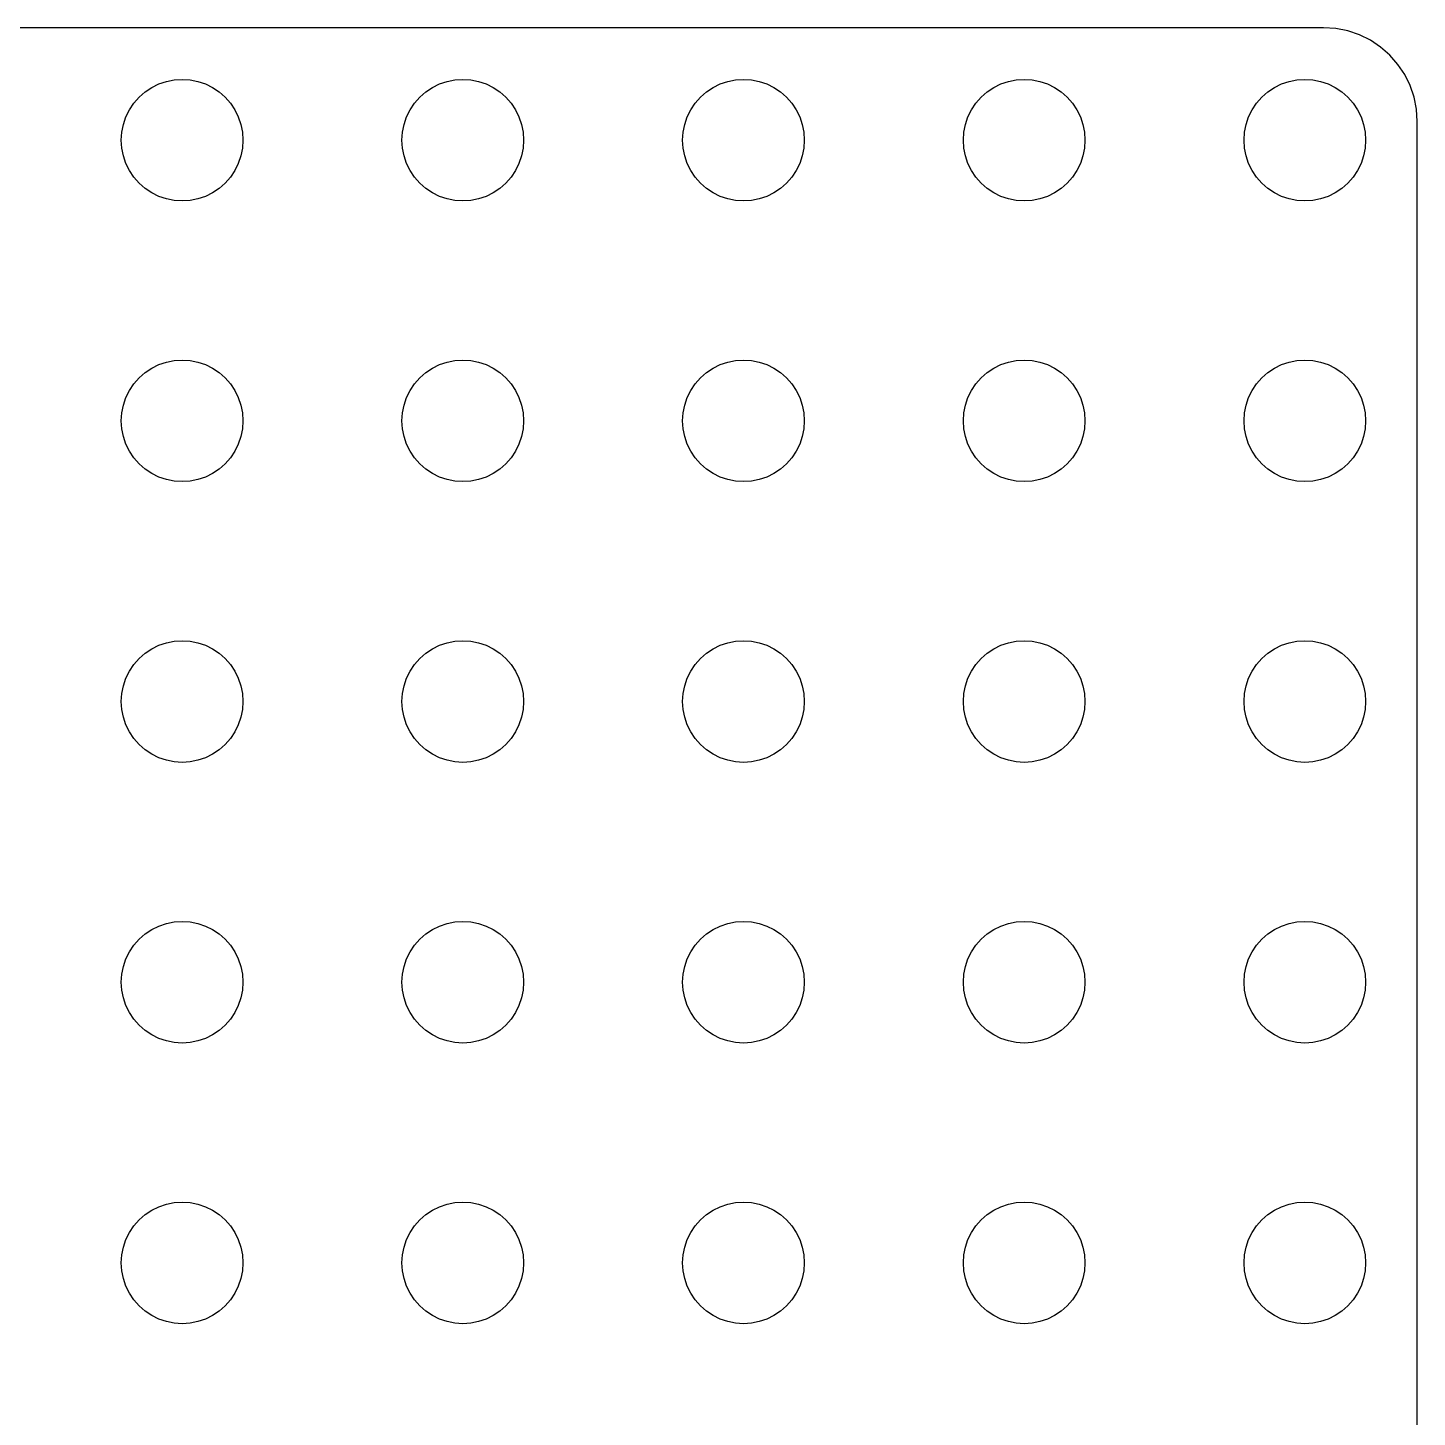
# Model space of a CAD drawing. Header units: metres. Extents: x -149 to 149, y -149 to 149.
# Drawn here: x 74.3 to 148.5, y 74.3 to 148.5 of the extents above; entities that cross this region are included whole.
import ezdxf

# ---------------------------------------------------------------- set-up
doc = ezdxf.new("R2010")
doc.units = ezdxf.units.M

msp = doc.modelspace()

# ---------------------------------------------------------------- linework, layer by layer
for p, q in [((143.505, 148.505), (-143.505, 148.505)), ((144.158, 148.462), (143.505, 148.505)), ((144.799, 148.335), (144.158, 148.462)), ((145.418, 148.124), (144.799, 148.335)), ((146.005, 147.835), (145.418, 148.124)), ((146.549, 147.472), (146.005, 147.835)), ((147.041, 147.041), (146.549, 147.472)), ((147.472, 146.549), (147.041, 147.041)), ((147.835, 146.005), (147.472, 146.549)), ((81.2563, 145.503), (81.6588, 145.639)), ((81.6588, 145.639), (82.0758, 145.722)), ((82.0758, 145.722), (82.5, 145.75)), ((82.5, 145.75), (82.9242, 145.722)), ((82.9242, 145.722), (83.3412, 145.639)), ((83.3412, 145.639), (83.7437, 145.503)), ((96.2563, 145.503), (96.6588, 145.639)), ((96.6588, 145.639), (97.0758, 145.722)), ((97.0758, 145.722), (97.5, 145.75)), ((97.5, 145.75), (97.9242, 145.722)), ((97.9242, 145.722), (98.3412, 145.639)), ((98.3412, 145.639), (98.7437, 145.503)), ((111.256, 145.503), (111.659, 145.639)), ((111.659, 145.639), (112.076, 145.722)), ((112.076, 145.722), (112.5, 145.75)), ((112.5, 145.75), (112.924, 145.722)), ((112.924, 145.722), (113.341, 145.639)), ((113.341, 145.639), (113.744, 145.503)), ((126.256, 145.503), (126.659, 145.639)), ((126.659, 145.639), (127.076, 145.722)), ((127.076, 145.722), (127.5, 145.75)), ((127.5, 145.75), (127.924, 145.722)), ((127.924, 145.722), (128.341, 145.639)), ((128.341, 145.639), (128.744, 145.503)), ((141.256, 145.503), (141.659, 145.639)), ((141.659, 145.639), (142.076, 145.722)), ((142.076, 145.722), (142.5, 145.75)), ((142.5, 145.75), (142.924, 145.722)), ((142.924, 145.722), (143.341, 145.639)), ((143.341, 145.639), (143.744, 145.503)), ((148.124, 145.418), (147.835, 146.005)), ((79.9216, 144.478), (80.2019, 144.798)), ((80.2019, 144.798), (80.5215, 145.078)), ((80.5215, 145.078), (80.875, 145.315)), ((80.875, 145.315), (81.2563, 145.503)), ((83.7437, 145.503), (84.125, 145.315)), ((84.125, 145.315), (84.4785, 145.078)), ((84.4785, 145.078), (84.7981, 144.798)), ((84.7981, 144.798), (85.0784, 144.478)), ((94.9216, 144.478), (95.2019, 144.798)), ((95.2019, 144.798), (95.5215, 145.078)), ((95.5215, 145.078), (95.875, 145.315)), ((95.875, 145.315), (96.2563, 145.503)), ((98.7437, 145.503), (99.125, 145.315)), ((99.125, 145.315), (99.4785, 145.078)), ((99.4785, 145.078), (99.7981, 144.798)), ((99.7981, 144.798), (100.078, 144.478)), ((109.922, 144.478), (110.202, 144.798)), ((110.202, 144.798), (110.522, 145.078)), ((110.522, 145.078), (110.875, 145.315)), ((110.875, 145.315), (111.256, 145.503)), ((113.744, 145.503), (114.125, 145.315)), ((114.125, 145.315), (114.478, 145.078)), ((114.478, 145.078), (114.798, 144.798)), ((114.798, 144.798), (115.078, 144.478)), ((124.922, 144.478), (125.202, 144.798)), ((125.202, 144.798), (125.522, 145.078)), ((125.522, 145.078), (125.875, 145.315)), ((125.875, 145.315), (126.256, 145.503)), ((128.744, 145.503), (129.125, 145.315)), ((129.125, 145.315), (129.478, 145.078)), ((129.478, 145.078), (129.798, 144.798)), ((129.798, 144.798), (130.078, 144.478)), ((139.922, 144.478), (140.202, 144.798)), ((140.202, 144.798), (140.522, 145.078)), ((140.522, 145.078), (140.875, 145.315)), ((140.875, 145.315), (141.256, 145.503)), ((143.744, 145.503), (144.125, 145.315)), ((144.125, 145.315), (144.478, 145.078)), ((144.478, 145.078), (144.798, 144.798)), ((144.798, 144.798), (145.078, 144.478)), ((148.335, 144.799), (148.124, 145.418)), ((148.462, 144.158), (148.335, 144.799)), ((79.4974, 143.744), (79.6854, 144.125)), ((79.6854, 144.125), (79.9216, 144.478)), ((85.0784, 144.478), (85.3146, 144.125)), ((85.3146, 144.125), (85.5026, 143.744)), ((94.4974, 143.744), (94.6854, 144.125)), ((94.6854, 144.125), (94.9216, 144.478)), ((100.078, 144.478), (100.315, 144.125)), ((100.315, 144.125), (100.503, 143.744)), ((109.497, 143.744), (109.685, 144.125)), ((109.685, 144.125), (109.922, 144.478)), ((115.078, 144.478), (115.315, 144.125)), ((115.315, 144.125), (115.503, 143.744)), ((124.497, 143.744), (124.685, 144.125)), ((124.685, 144.125), (124.922, 144.478)), ((130.078, 144.478), (130.315, 144.125)), ((130.315, 144.125), (130.503, 143.744)), ((139.497, 143.744), (139.685, 144.125)), ((139.685, 144.125), (139.922, 144.478)), ((145.078, 144.478), (145.315, 144.125)), ((145.315, 144.125), (145.503, 143.744)), ((148.505, 143.505), (148.462, 144.158)), ((79.2778, 142.924), (79.3607, 143.341)), ((79.3607, 143.341), (79.4974, 143.744)), ((85.5026, 143.744), (85.6393, 143.341)), ((85.6393, 143.341), (85.7222, 142.924)), ((94.2778, 142.924), (94.3607, 143.341)), ((94.3607, 143.341), (94.4974, 143.744)), ((100.503, 143.744), (100.639, 143.341)), ((100.639, 143.341), (100.722, 142.924)), ((109.278, 142.924), (109.361, 143.341)), ((109.361, 143.341), (109.497, 143.744)), ((115.503, 143.744), (115.639, 143.341)), ((115.639, 143.341), (115.722, 142.924)), ((124.278, 142.924), (124.361, 143.341)), ((124.361, 143.341), (124.497, 143.744)), ((130.503, 143.744), (130.639, 143.341)), ((130.639, 143.341), (130.722, 142.924)), ((139.278, 142.924), (139.361, 143.341)), ((139.361, 143.341), (139.497, 143.744)), ((145.503, 143.744), (145.639, 143.341)), ((145.639, 143.341), (145.722, 142.924)), ((148.505, -143.505), (148.505, 143.505)), ((79.25, 142.5), (79.2778, 142.924)), ((85.7222, 142.924), (85.75, 142.5)), ((94.25, 142.5), (94.2778, 142.924)), ((100.722, 142.924), (100.75, 142.5)), ((109.25, 142.5), (109.278, 142.924)), ((115.722, 142.924), (115.75, 142.5)), ((124.25, 142.5), (124.278, 142.924)), ((130.722, 142.924), (130.75, 142.5)), ((139.25, 142.5), (139.278, 142.924)), ((145.722, 142.924), (145.75, 142.5)), ((79.2778, 142.076), (79.25, 142.5)), ((79.3607, 141.659), (79.2778, 142.076)), ((85.7222, 142.076), (85.6393, 141.659)), ((85.75, 142.5), (85.7222, 142.076)), ((94.2778, 142.076), (94.25, 142.5)), ((94.3607, 141.659), (94.2778, 142.076)), ((100.722, 142.076), (100.639, 141.659)), ((100.75, 142.5), (100.722, 142.076)), ((109.278, 142.076), (109.25, 142.5)), ((109.361, 141.659), (109.278, 142.076)), ((115.722, 142.076), (115.639, 141.659)), ((115.75, 142.5), (115.722, 142.076)), ((124.278, 142.076), (124.25, 142.5)), ((124.361, 141.659), (124.278, 142.076)), ((130.722, 142.076), (130.639, 141.659)), ((130.75, 142.5), (130.722, 142.076)), ((139.278, 142.076), (139.25, 142.5)), ((139.361, 141.659), (139.278, 142.076)), ((145.722, 142.076), (145.639, 141.659)), ((145.75, 142.5), (145.722, 142.076)), ((79.4974, 141.256), (79.3607, 141.659)), ((79.6854, 140.875), (79.4974, 141.256)), ((85.5026, 141.256), (85.3146, 140.875)), ((85.6393, 141.659), (85.5026, 141.256)), ((94.4974, 141.256), (94.3607, 141.659)), ((94.6854, 140.875), (94.4974, 141.256)), ((100.503, 141.256), (100.315, 140.875)), ((100.639, 141.659), (100.503, 141.256)), ((109.497, 141.256), (109.361, 141.659)), ((109.685, 140.875), (109.497, 141.256)), ((115.503, 141.256), (115.315, 140.875)), ((115.639, 141.659), (115.503, 141.256)), ((124.497, 141.256), (124.361, 141.659)), ((124.685, 140.875), (124.497, 141.256)), ((130.503, 141.256), (130.315, 140.875)), ((130.639, 141.659), (130.503, 141.256)), ((139.497, 141.256), (139.361, 141.659)), ((139.685, 140.875), (139.497, 141.256)), ((145.503, 141.256), (145.315, 140.875)), ((145.639, 141.659), (145.503, 141.256)), ((79.9216, 140.522), (79.6854, 140.875)), ((80.2019, 140.202), (79.9216, 140.522)), ((85.0784, 140.522), (84.7981, 140.202)), ((85.3146, 140.875), (85.0784, 140.522)), ((94.9216, 140.522), (94.6854, 140.875)), ((95.2019, 140.202), (94.9216, 140.522)), ((100.078, 140.522), (99.7981, 140.202)), ((100.315, 140.875), (100.078, 140.522)), ((109.922, 140.522), (109.685, 140.875)), ((110.202, 140.202), (109.922, 140.522)), ((115.078, 140.522), (114.798, 140.202)), ((115.315, 140.875), (115.078, 140.522)), ((124.922, 140.522), (124.685, 140.875)), ((125.202, 140.202), (124.922, 140.522)), ((130.078, 140.522), (129.798, 140.202)), ((130.315, 140.875), (130.078, 140.522)), ((139.922, 140.522), (139.685, 140.875)), ((140.202, 140.202), (139.922, 140.522)), ((145.078, 140.522), (144.798, 140.202)), ((145.315, 140.875), (145.078, 140.522)), ((80.5215, 139.922), (80.2019, 140.202)), ((80.875, 139.685), (80.5215, 139.922)), ((81.2563, 139.497), (80.875, 139.685)), ((84.125, 139.685), (83.7437, 139.497)), ((84.4785, 139.922), (84.125, 139.685)), ((84.7981, 140.202), (84.4785, 139.922)), ((95.5215, 139.922), (95.2019, 140.202)), ((95.875, 139.685), (95.5215, 139.922)), ((96.2563, 139.497), (95.875, 139.685)), ((99.125, 139.685), (98.7437, 139.497)), ((99.4785, 139.922), (99.125, 139.685)), ((99.7981, 140.202), (99.4785, 139.922)), ((110.522, 139.922), (110.202, 140.202)), ((110.875, 139.685), (110.522, 139.922)), ((111.256, 139.497), (110.875, 139.685)), ((114.125, 139.685), (113.744, 139.497)), ((114.478, 139.922), (114.125, 139.685)), ((114.798, 140.202), (114.478, 139.922)), ((125.522, 139.922), (125.202, 140.202)), ((125.875, 139.685), (125.522, 139.922)), ((126.256, 139.497), (125.875, 139.685)), ((129.125, 139.685), (128.744, 139.497)), ((129.478, 139.922), (129.125, 139.685)), ((129.798, 140.202), (129.478, 139.922)), ((140.522, 139.922), (140.202, 140.202)), ((140.875, 139.685), (140.522, 139.922)), ((141.256, 139.497), (140.875, 139.685)), ((144.125, 139.685), (143.744, 139.497)), ((144.478, 139.922), (144.125, 139.685)), ((144.798, 140.202), (144.478, 139.922)), ((81.6588, 139.361), (81.2563, 139.497)), ((82.0758, 139.278), (81.6588, 139.361)), ((82.5, 139.25), (82.0758, 139.278)), ((82.9242, 139.278), (82.5, 139.25)), ((83.3412, 139.361), (82.9242, 139.278)), ((83.7437, 139.497), (83.3412, 139.361)), ((96.6588, 139.361), (96.2563, 139.497)), ((97.0758, 139.278), (96.6588, 139.361)), ((97.5, 139.25), (97.0758, 139.278)), ((97.9242, 139.278), (97.5, 139.25)), ((98.3412, 139.361), (97.9242, 139.278)), ((98.7437, 139.497), (98.3412, 139.361)), ((111.659, 139.361), (111.256, 139.497)), ((112.076, 139.278), (111.659, 139.361)), ((112.5, 139.25), (112.076, 139.278)), ((112.924, 139.278), (112.5, 139.25)), ((113.341, 139.361), (112.924, 139.278)), ((113.744, 139.497), (113.341, 139.361)), ((126.659, 139.361), (126.256, 139.497)), ((127.076, 139.278), (126.659, 139.361)), ((127.5, 139.25), (127.076, 139.278)), ((127.924, 139.278), (127.5, 139.25)), ((128.341, 139.361), (127.924, 139.278)), ((128.744, 139.497), (128.341, 139.361)), ((141.659, 139.361), (141.256, 139.497)), ((142.076, 139.278), (141.659, 139.361)), ((142.5, 139.25), (142.076, 139.278)), ((142.924, 139.278), (142.5, 139.25)), ((143.341, 139.361), (142.924, 139.278)), ((143.744, 139.497), (143.341, 139.361)), ((81.6588, 130.639), (82.0758, 130.722)), ((82.0758, 130.722), (82.5, 130.75)), ((82.5, 130.75), (82.9242, 130.722)), ((82.9242, 130.722), (83.3412, 130.639)), ((96.6588, 130.639), (97.0758, 130.722)), ((97.0758, 130.722), (97.5, 130.75)), ((97.5, 130.75), (97.9242, 130.722)), ((97.9242, 130.722), (98.3412, 130.639)), ((111.659, 130.639), (112.076, 130.722)), ((112.076, 130.722), (112.5, 130.75)), ((112.5, 130.75), (112.924, 130.722)), ((112.924, 130.722), (113.341, 130.639)), ((126.659, 130.639), (127.076, 130.722)), ((127.076, 130.722), (127.5, 130.75)), ((127.5, 130.75), (127.924, 130.722)), ((127.924, 130.722), (128.341, 130.639)), ((141.659, 130.639), (142.076, 130.722)), ((142.076, 130.722), (142.5, 130.75)), ((142.5, 130.75), (142.924, 130.722)), ((142.924, 130.722), (143.341, 130.639)), ((80.2019, 129.798), (80.5215, 130.078)), ((80.5215, 130.078), (80.875, 130.315)), ((80.875, 130.315), (81.2563, 130.503)), ((81.2563, 130.503), (81.6588, 130.639)), ((83.3412, 130.639), (83.7437, 130.503)), ((83.7437, 130.503), (84.125, 130.315)), ((84.125, 130.315), (84.4785, 130.078)), ((84.4785, 130.078), (84.7981, 129.798)), ((95.2019, 129.798), (95.5215, 130.078)), ((95.5215, 130.078), (95.875, 130.315)), ((95.875, 130.315), (96.2563, 130.503)), ((96.2563, 130.503), (96.6588, 130.639)), ((98.3412, 130.639), (98.7437, 130.503)), ((98.7437, 130.503), (99.125, 130.315)), ((99.125, 130.315), (99.4785, 130.078)), ((99.4785, 130.078), (99.7981, 129.798)), ((110.202, 129.798), (110.522, 130.078)), ((110.522, 130.078), (110.875, 130.315)), ((110.875, 130.315), (111.256, 130.503)), ((111.256, 130.503), (111.659, 130.639)), ((113.341, 130.639), (113.744, 130.503)), ((113.744, 130.503), (114.125, 130.315)), ((114.125, 130.315), (114.478, 130.078)), ((114.478, 130.078), (114.798, 129.798)), ((125.202, 129.798), (125.522, 130.078)), ((125.522, 130.078), (125.875, 130.315)), ((125.875, 130.315), (126.256, 130.503)), ((126.256, 130.503), (126.659, 130.639)), ((128.341, 130.639), (128.744, 130.503)), ((128.744, 130.503), (129.125, 130.315)), ((129.125, 130.315), (129.478, 130.078)), ((129.478, 130.078), (129.798, 129.798)), ((140.202, 129.798), (140.522, 130.078)), ((140.522, 130.078), (140.875, 130.315)), ((140.875, 130.315), (141.256, 130.503)), ((141.256, 130.503), (141.659, 130.639)), ((143.341, 130.639), (143.744, 130.503)), ((143.744, 130.503), (144.125, 130.315)), ((144.125, 130.315), (144.478, 130.078)), ((144.478, 130.078), (144.798, 129.798)), ((79.6854, 129.125), (79.9216, 129.478)), ((79.9216, 129.478), (80.2019, 129.798)), ((84.7981, 129.798), (85.0784, 129.478)), ((85.0784, 129.478), (85.3146, 129.125)), ((94.6854, 129.125), (94.9216, 129.478)), ((94.9216, 129.478), (95.2019, 129.798)), ((99.7981, 129.798), (100.078, 129.478)), ((100.078, 129.478), (100.315, 129.125)), ((109.685, 129.125), (109.922, 129.478)), ((109.922, 129.478), (110.202, 129.798)), ((114.798, 129.798), (115.078, 129.478)), ((115.078, 129.478), (115.315, 129.125)), ((124.685, 129.125), (124.922, 129.478)), ((124.922, 129.478), (125.202, 129.798)), ((129.798, 129.798), (130.078, 129.478)), ((130.078, 129.478), (130.315, 129.125)), ((139.685, 129.125), (139.922, 129.478)), ((139.922, 129.478), (140.202, 129.798)), ((144.798, 129.798), (145.078, 129.478)), ((145.078, 129.478), (145.315, 129.125)), ((79.3607, 128.341), (79.4974, 128.744)), ((79.4974, 128.744), (79.6854, 129.125)), ((85.3146, 129.125), (85.5026, 128.744)), ((85.5026, 128.744), (85.6393, 128.341)), ((94.3607, 128.341), (94.4974, 128.744)), ((94.4974, 128.744), (94.6854, 129.125)), ((100.315, 129.125), (100.503, 128.744)), ((100.503, 128.744), (100.639, 128.341)), ((109.361, 128.341), (109.497, 128.744)), ((109.497, 128.744), (109.685, 129.125)), ((115.315, 129.125), (115.503, 128.744)), ((115.503, 128.744), (115.639, 128.341)), ((124.361, 128.341), (124.497, 128.744)), ((124.497, 128.744), (124.685, 129.125)), ((130.315, 129.125), (130.503, 128.744)), ((130.503, 128.744), (130.639, 128.341)), ((139.361, 128.341), (139.497, 128.744)), ((139.497, 128.744), (139.685, 129.125)), ((145.315, 129.125), (145.503, 128.744)), ((145.503, 128.744), (145.639, 128.341)), ((79.25, 127.5), (79.2778, 127.924)), ((79.2778, 127.924), (79.3607, 128.341)), ((85.6393, 128.341), (85.7222, 127.924)), ((85.7222, 127.924), (85.75, 127.5)), ((94.25, 127.5), (94.2778, 127.924)), ((94.2778, 127.924), (94.3607, 128.341)), ((100.639, 128.341), (100.722, 127.924)), ((100.722, 127.924), (100.75, 127.5)), ((109.25, 127.5), (109.278, 127.924)), ((109.278, 127.924), (109.361, 128.341)), ((115.639, 128.341), (115.722, 127.924)), ((115.722, 127.924), (115.75, 127.5)), ((124.25, 127.5), (124.278, 127.924)), ((124.278, 127.924), (124.361, 128.341)), ((130.639, 128.341), (130.722, 127.924)), ((130.722, 127.924), (130.75, 127.5)), ((139.25, 127.5), (139.278, 127.924)), ((139.278, 127.924), (139.361, 128.341)), ((145.639, 128.341), (145.722, 127.924)), ((145.722, 127.924), (145.75, 127.5)), ((79.2778, 127.076), (79.25, 127.5)), ((79.3607, 126.659), (79.2778, 127.076)), ((85.7222, 127.076), (85.6393, 126.659)), ((85.75, 127.5), (85.7222, 127.076)), ((94.2778, 127.076), (94.25, 127.5)), ((94.3607, 126.659), (94.2778, 127.076)), ((100.722, 127.076), (100.639, 126.659)), ((100.75, 127.5), (100.722, 127.076)), ((109.278, 127.076), (109.25, 127.5)), ((109.361, 126.659), (109.278, 127.076)), ((115.722, 127.076), (115.639, 126.659)), ((115.75, 127.5), (115.722, 127.076)), ((124.278, 127.076), (124.25, 127.5)), ((124.361, 126.659), (124.278, 127.076)), ((130.722, 127.076), (130.639, 126.659)), ((130.75, 127.5), (130.722, 127.076)), ((139.278, 127.076), (139.25, 127.5)), ((139.361, 126.659), (139.278, 127.076)), ((145.722, 127.076), (145.639, 126.659)), ((145.75, 127.5), (145.722, 127.076)), ((79.4974, 126.256), (79.3607, 126.659)), ((79.6854, 125.875), (79.4974, 126.256)), ((85.5026, 126.256), (85.3146, 125.875)), ((85.6393, 126.659), (85.5026, 126.256)), ((94.4974, 126.256), (94.3607, 126.659)), ((94.6854, 125.875), (94.4974, 126.256)), ((100.503, 126.256), (100.315, 125.875)), ((100.639, 126.659), (100.503, 126.256)), ((109.497, 126.256), (109.361, 126.659)), ((109.685, 125.875), (109.497, 126.256)), ((115.503, 126.256), (115.315, 125.875)), ((115.639, 126.659), (115.503, 126.256)), ((124.497, 126.256), (124.361, 126.659)), ((124.685, 125.875), (124.497, 126.256)), ((130.503, 126.256), (130.315, 125.875)), ((130.639, 126.659), (130.503, 126.256)), ((139.497, 126.256), (139.361, 126.659)), ((139.685, 125.875), (139.497, 126.256)), ((145.503, 126.256), (145.315, 125.875)), ((145.639, 126.659), (145.503, 126.256)), ((79.9216, 125.522), (79.6854, 125.875)), ((80.2019, 125.202), (79.9216, 125.522)), ((85.0784, 125.522), (84.7981, 125.202)), ((85.3146, 125.875), (85.0784, 125.522)), ((94.9216, 125.522), (94.6854, 125.875)), ((95.2019, 125.202), (94.9216, 125.522)), ((100.078, 125.522), (99.7981, 125.202)), ((100.315, 125.875), (100.078, 125.522)), ((109.922, 125.522), (109.685, 125.875)), ((110.202, 125.202), (109.922, 125.522)), ((115.078, 125.522), (114.798, 125.202)), ((115.315, 125.875), (115.078, 125.522)), ((124.922, 125.522), (124.685, 125.875)), ((125.202, 125.202), (124.922, 125.522)), ((130.078, 125.522), (129.798, 125.202)), ((130.315, 125.875), (130.078, 125.522)), ((139.922, 125.522), (139.685, 125.875)), ((140.202, 125.202), (139.922, 125.522)), ((145.078, 125.522), (144.798, 125.202)), ((145.315, 125.875), (145.078, 125.522)), ((80.5215, 124.922), (80.2019, 125.202)), ((80.875, 124.685), (80.5215, 124.922)), ((84.4785, 124.922), (84.125, 124.685)), ((84.7981, 125.202), (84.4785, 124.922)), ((95.5215, 124.922), (95.2019, 125.202)), ((95.875, 124.685), (95.5215, 124.922)), ((99.4785, 124.922), (99.125, 124.685)), ((99.7981, 125.202), (99.4785, 124.922)), ((110.522, 124.922), (110.202, 125.202)), ((110.875, 124.685), (110.522, 124.922)), ((114.478, 124.922), (114.125, 124.685)), ((114.798, 125.202), (114.478, 124.922)), ((125.522, 124.922), (125.202, 125.202)), ((125.875, 124.685), (125.522, 124.922)), ((129.478, 124.922), (129.125, 124.685)), ((129.798, 125.202), (129.478, 124.922)), ((140.522, 124.922), (140.202, 125.202)), ((140.875, 124.685), (140.522, 124.922)), ((144.478, 124.922), (144.125, 124.685)), ((144.798, 125.202), (144.478, 124.922)), ((81.2563, 124.497), (80.875, 124.685)), ((81.6588, 124.361), (81.2563, 124.497)), ((82.0758, 124.278), (81.6588, 124.361)), ((82.5, 124.25), (82.0758, 124.278)), ((82.9242, 124.278), (82.5, 124.25)), ((83.3412, 124.361), (82.9242, 124.278)), ((83.7437, 124.497), (83.3412, 124.361)), ((84.125, 124.685), (83.7437, 124.497)), ((96.2563, 124.497), (95.875, 124.685)), ((96.6588, 124.361), (96.2563, 124.497)), ((97.0758, 124.278), (96.6588, 124.361)), ((97.5, 124.25), (97.0758, 124.278)), ((97.9242, 124.278), (97.5, 124.25)), ((98.3412, 124.361), (97.9242, 124.278)), ((98.7437, 124.497), (98.3412, 124.361)), ((99.125, 124.685), (98.7437, 124.497)), ((111.256, 124.497), (110.875, 124.685)), ((111.659, 124.361), (111.256, 124.497)), ((112.076, 124.278), (111.659, 124.361)), ((112.5, 124.25), (112.076, 124.278)), ((112.924, 124.278), (112.5, 124.25)), ((113.341, 124.361), (112.924, 124.278)), ((113.744, 124.497), (113.341, 124.361)), ((114.125, 124.685), (113.744, 124.497)), ((126.256, 124.497), (125.875, 124.685)), ((126.659, 124.361), (126.256, 124.497)), ((127.076, 124.278), (126.659, 124.361)), ((127.5, 124.25), (127.076, 124.278)), ((127.924, 124.278), (127.5, 124.25)), ((128.341, 124.361), (127.924, 124.278)), ((128.744, 124.497), (128.341, 124.361)), ((129.125, 124.685), (128.744, 124.497)), ((141.256, 124.497), (140.875, 124.685)), ((141.659, 124.361), (141.256, 124.497)), ((142.076, 124.278), (141.659, 124.361)), ((142.5, 124.25), (142.076, 124.278)), ((142.924, 124.278), (142.5, 124.25)), ((143.341, 124.361), (142.924, 124.278)), ((143.744, 124.497), (143.341, 124.361)), ((144.125, 124.685), (143.744, 124.497)), ((80.5215, 115.078), (80.875, 115.315)), ((80.875, 115.315), (81.2563, 115.503)), ((81.2563, 115.503), (81.6588, 115.639)), ((81.6588, 115.639), (82.0758, 115.722)), ((82.0758, 115.722), (82.5, 115.75)), ((82.5, 115.75), (82.9242, 115.722)), ((82.9242, 115.722), (83.3412, 115.639)), ((83.3412, 115.639), (83.7437, 115.503)), ((83.7437, 115.503), (84.125, 115.315)), ((84.125, 115.315), (84.4785, 115.078)), ((95.5215, 115.078), (95.875, 115.315)), ((95.875, 115.315), (96.2563, 115.503)), ((96.2563, 115.503), (96.6588, 115.639)), ((96.6588, 115.639), (97.0758, 115.722)), ((97.0758, 115.722), (97.5, 115.75)), ((97.5, 115.75), (97.9242, 115.722)), ((97.9242, 115.722), (98.3412, 115.639)), ((98.3412, 115.639), (98.7437, 115.503)), ((98.7437, 115.503), (99.125, 115.315)), ((99.125, 115.315), (99.4785, 115.078)), ((110.522, 115.078), (110.875, 115.315)), ((110.875, 115.315), (111.256, 115.503)), ((111.256, 115.503), (111.659, 115.639)), ((111.659, 115.639), (112.076, 115.722)), ((112.076, 115.722), (112.5, 115.75)), ((112.5, 115.75), (112.924, 115.722)), ((112.924, 115.722), (113.341, 115.639)), ((113.341, 115.639), (113.744, 115.503)), ((113.744, 115.503), (114.125, 115.315)), ((114.125, 115.315), (114.478, 115.078)), ((125.522, 115.078), (125.875, 115.315)), ((125.875, 115.315), (126.256, 115.503)), ((126.256, 115.503), (126.659, 115.639)), ((126.659, 115.639), (127.076, 115.722)), ((127.076, 115.722), (127.5, 115.75)), ((127.5, 115.75), (127.924, 115.722)), ((127.924, 115.722), (128.341, 115.639)), ((128.341, 115.639), (128.744, 115.503)), ((128.744, 115.503), (129.125, 115.315)), ((129.125, 115.315), (129.478, 115.078)), ((140.522, 115.078), (140.875, 115.315)), ((140.875, 115.315), (141.256, 115.503)), ((141.256, 115.503), (141.659, 115.639)), ((141.659, 115.639), (142.076, 115.722)), ((142.076, 115.722), (142.5, 115.75)), ((142.5, 115.75), (142.924, 115.722)), ((142.924, 115.722), (143.341, 115.639)), ((143.341, 115.639), (143.744, 115.503)), ((143.744, 115.503), (144.125, 115.315)), ((144.125, 115.315), (144.478, 115.078)), ((79.6854, 114.125), (79.9216, 114.478)), ((79.9216, 114.478), (80.2019, 114.798)), ((80.2019, 114.798), (80.5215, 115.078)), ((84.4785, 115.078), (84.7981, 114.798)), ((84.7981, 114.798), (85.0784, 114.478)), ((85.0784, 114.478), (85.3146, 114.125)), ((94.6854, 114.125), (94.9216, 114.478)), ((94.9216, 114.478), (95.2019, 114.798)), ((95.2019, 114.798), (95.5215, 115.078)), ((99.4785, 115.078), (99.7981, 114.798)), ((99.7981, 114.798), (100.078, 114.478)), ((100.078, 114.478), (100.315, 114.125)), ((109.685, 114.125), (109.922, 114.478)), ((109.922, 114.478), (110.202, 114.798)), ((110.202, 114.798), (110.522, 115.078)), ((114.478, 115.078), (114.798, 114.798)), ((114.798, 114.798), (115.078, 114.478)), ((115.078, 114.478), (115.315, 114.125)), ((124.685, 114.125), (124.922, 114.478)), ((124.922, 114.478), (125.202, 114.798)), ((125.202, 114.798), (125.522, 115.078)), ((129.478, 115.078), (129.798, 114.798)), ((129.798, 114.798), (130.078, 114.478)), ((130.078, 114.478), (130.315, 114.125)), ((139.685, 114.125), (139.922, 114.478)), ((139.922, 114.478), (140.202, 114.798)), ((140.202, 114.798), (140.522, 115.078)), ((144.478, 115.078), (144.798, 114.798)), ((144.798, 114.798), (145.078, 114.478)), ((145.078, 114.478), (145.315, 114.125)), ((79.3607, 113.341), (79.4974, 113.744)), ((79.4974, 113.744), (79.6854, 114.125)), ((85.3146, 114.125), (85.5026, 113.744)), ((85.5026, 113.744), (85.6393, 113.341)), ((94.3607, 113.341), (94.4974, 113.744)), ((94.4974, 113.744), (94.6854, 114.125)), ((100.315, 114.125), (100.503, 113.744)), ((100.503, 113.744), (100.639, 113.341)), ((109.361, 113.341), (109.497, 113.744)), ((109.497, 113.744), (109.685, 114.125)), ((115.315, 114.125), (115.503, 113.744)), ((115.503, 113.744), (115.639, 113.341)), ((124.361, 113.341), (124.497, 113.744)), ((124.497, 113.744), (124.685, 114.125)), ((130.315, 114.125), (130.503, 113.744)), ((130.503, 113.744), (130.639, 113.341)), ((139.361, 113.341), (139.497, 113.744)), ((139.497, 113.744), (139.685, 114.125)), ((145.315, 114.125), (145.503, 113.744)), ((145.503, 113.744), (145.639, 113.341)), ((79.25, 112.5), (79.2778, 112.924)), ((79.2778, 112.924), (79.3607, 113.341)), ((85.6393, 113.341), (85.7222, 112.924)), ((85.7222, 112.924), (85.75, 112.5)), ((94.25, 112.5), (94.2778, 112.924)), ((94.2778, 112.924), (94.3607, 113.341)), ((100.639, 113.341), (100.722, 112.924)), ((100.722, 112.924), (100.75, 112.5)), ((109.25, 112.5), (109.278, 112.924)), ((109.278, 112.924), (109.361, 113.341)), ((115.639, 113.341), (115.722, 112.924)), ((115.722, 112.924), (115.75, 112.5)), ((124.25, 112.5), (124.278, 112.924)), ((124.278, 112.924), (124.361, 113.341)), ((130.639, 113.341), (130.722, 112.924)), ((130.722, 112.924), (130.75, 112.5)), ((139.25, 112.5), (139.278, 112.924)), ((139.278, 112.924), (139.361, 113.341)), ((145.639, 113.341), (145.722, 112.924)), ((145.722, 112.924), (145.75, 112.5)), ((79.2778, 112.076), (79.25, 112.5)), ((85.75, 112.5), (85.7222, 112.076)), ((94.2778, 112.076), (94.25, 112.5)), ((100.75, 112.5), (100.722, 112.076)), ((109.278, 112.076), (109.25, 112.5)), ((115.75, 112.5), (115.722, 112.076)), ((124.278, 112.076), (124.25, 112.5)), ((130.75, 112.5), (130.722, 112.076)), ((139.278, 112.076), (139.25, 112.5)), ((145.75, 112.5), (145.722, 112.076)), ((79.3607, 111.659), (79.2778, 112.076)), ((79.4974, 111.256), (79.3607, 111.659)), ((85.6393, 111.659), (85.5026, 111.256)), ((85.7222, 112.076), (85.6393, 111.659)), ((94.3607, 111.659), (94.2778, 112.076)), ((94.4974, 111.256), (94.3607, 111.659)), ((100.639, 111.659), (100.503, 111.256)), ((100.722, 112.076), (100.639, 111.659)), ((109.361, 111.659), (109.278, 112.076)), ((109.497, 111.256), (109.361, 111.659)), ((115.639, 111.659), (115.503, 111.256)), ((115.722, 112.076), (115.639, 111.659)), ((124.361, 111.659), (124.278, 112.076)), ((124.497, 111.256), (124.361, 111.659)), ((130.639, 111.659), (130.503, 111.256)), ((130.722, 112.076), (130.639, 111.659)), ((139.361, 111.659), (139.278, 112.076)), ((139.497, 111.256), (139.361, 111.659)), ((145.639, 111.659), (145.503, 111.256)), ((145.722, 112.076), (145.639, 111.659)), ((79.6854, 110.875), (79.4974, 111.256)), ((79.9216, 110.522), (79.6854, 110.875)), ((85.3146, 110.875), (85.0784, 110.522)), ((85.5026, 111.256), (85.3146, 110.875)), ((94.6854, 110.875), (94.4974, 111.256)), ((94.9216, 110.522), (94.6854, 110.875)), ((100.315, 110.875), (100.078, 110.522)), ((100.503, 111.256), (100.315, 110.875)), ((109.685, 110.875), (109.497, 111.256)), ((109.922, 110.522), (109.685, 110.875)), ((115.315, 110.875), (115.078, 110.522)), ((115.503, 111.256), (115.315, 110.875)), ((124.685, 110.875), (124.497, 111.256)), ((124.922, 110.522), (124.685, 110.875)), ((130.315, 110.875), (130.078, 110.522)), ((130.503, 111.256), (130.315, 110.875)), ((139.685, 110.875), (139.497, 111.256)), ((139.922, 110.522), (139.685, 110.875)), ((145.315, 110.875), (145.078, 110.522)), ((145.503, 111.256), (145.315, 110.875)), ((80.2019, 110.202), (79.9216, 110.522)), ((80.5215, 109.922), (80.2019, 110.202)), ((80.875, 109.685), (80.5215, 109.922)), ((84.4785, 109.922), (84.125, 109.685)), ((84.7981, 110.202), (84.4785, 109.922)), ((85.0784, 110.522), (84.7981, 110.202)), ((95.2019, 110.202), (94.9216, 110.522)), ((95.5215, 109.922), (95.2019, 110.202)), ((95.875, 109.685), (95.5215, 109.922)), ((99.4785, 109.922), (99.125, 109.685)), ((99.7981, 110.202), (99.4785, 109.922)), ((100.078, 110.522), (99.7981, 110.202)), ((110.202, 110.202), (109.922, 110.522)), ((110.522, 109.922), (110.202, 110.202)), ((110.875, 109.685), (110.522, 109.922)), ((114.478, 109.922), (114.125, 109.685)), ((114.798, 110.202), (114.478, 109.922)), ((115.078, 110.522), (114.798, 110.202)), ((125.202, 110.202), (124.922, 110.522)), ((125.522, 109.922), (125.202, 110.202)), ((125.875, 109.685), (125.522, 109.922)), ((129.478, 109.922), (129.125, 109.685)), ((129.798, 110.202), (129.478, 109.922)), ((130.078, 110.522), (129.798, 110.202)), ((140.202, 110.202), (139.922, 110.522)), ((140.522, 109.922), (140.202, 110.202)), ((140.875, 109.685), (140.522, 109.922)), ((144.478, 109.922), (144.125, 109.685)), ((144.798, 110.202), (144.478, 109.922)), ((145.078, 110.522), (144.798, 110.202)), ((81.2563, 109.497), (80.875, 109.685)), ((81.6588, 109.361), (81.2563, 109.497)), ((82.0758, 109.278), (81.6588, 109.361)), ((82.5, 109.25), (82.0758, 109.278)), ((82.9242, 109.278), (82.5, 109.25)), ((83.3412, 109.361), (82.9242, 109.278)), ((83.7437, 109.497), (83.3412, 109.361)), ((84.125, 109.685), (83.7437, 109.497)), ((96.2563, 109.497), (95.875, 109.685)), ((96.6588, 109.361), (96.2563, 109.497)), ((97.0758, 109.278), (96.6588, 109.361)), ((97.5, 109.25), (97.0758, 109.278)), ((97.9242, 109.278), (97.5, 109.25)), ((98.3412, 109.361), (97.9242, 109.278)), ((98.7437, 109.497), (98.3412, 109.361)), ((99.125, 109.685), (98.7437, 109.497)), ((111.256, 109.497), (110.875, 109.685)), ((111.659, 109.361), (111.256, 109.497)), ((112.076, 109.278), (111.659, 109.361)), ((112.5, 109.25), (112.076, 109.278)), ((112.924, 109.278), (112.5, 109.25)), ((113.341, 109.361), (112.924, 109.278)), ((113.744, 109.497), (113.341, 109.361)), ((114.125, 109.685), (113.744, 109.497)), ((126.256, 109.497), (125.875, 109.685)), ((126.659, 109.361), (126.256, 109.497)), ((127.076, 109.278), (126.659, 109.361)), ((127.5, 109.25), (127.076, 109.278)), ((127.924, 109.278), (127.5, 109.25)), ((128.341, 109.361), (127.924, 109.278)), ((128.744, 109.497), (128.341, 109.361)), ((129.125, 109.685), (128.744, 109.497)), ((141.256, 109.497), (140.875, 109.685)), ((141.659, 109.361), (141.256, 109.497)), ((142.076, 109.278), (141.659, 109.361)), ((142.5, 109.25), (142.076, 109.278)), ((142.924, 109.278), (142.5, 109.25)), ((143.341, 109.361), (142.924, 109.278)), ((143.744, 109.497), (143.341, 109.361)), ((144.125, 109.685), (143.744, 109.497)), ((80.5215, 100.078), (80.875, 100.315)), ((80.875, 100.315), (81.2563, 100.503)), ((81.2563, 100.503), (81.6588, 100.639)), ((81.6588, 100.639), (82.0758, 100.722)), ((82.0758, 100.722), (82.5, 100.75)), ((82.5, 100.75), (82.9242, 100.722)), ((82.9242, 100.722), (83.3412, 100.639)), ((83.3412, 100.639), (83.7437, 100.503)), ((83.7437, 100.503), (84.125, 100.315)), ((84.125, 100.315), (84.4785, 100.078)), ((95.5215, 100.078), (95.875, 100.315)), ((95.875, 100.315), (96.2563, 100.503)), ((96.2563, 100.503), (96.6588, 100.639)), ((96.6588, 100.639), (97.0758, 100.722)), ((97.0758, 100.722), (97.5, 100.75)), ((97.5, 100.75), (97.9242, 100.722)), ((97.9242, 100.722), (98.3412, 100.639)), ((98.3412, 100.639), (98.7437, 100.503)), ((98.7437, 100.503), (99.125, 100.315)), ((99.125, 100.315), (99.4785, 100.078)), ((110.522, 100.078), (110.875, 100.315)), ((110.875, 100.315), (111.256, 100.503)), ((111.256, 100.503), (111.659, 100.639)), ((111.659, 100.639), (112.076, 100.722)), ((112.076, 100.722), (112.5, 100.75)), ((112.5, 100.75), (112.924, 100.722)), ((112.924, 100.722), (113.341, 100.639)), ((113.341, 100.639), (113.744, 100.503)), ((113.744, 100.503), (114.125, 100.315)), ((114.125, 100.315), (114.478, 100.078)), ((125.522, 100.078), (125.875, 100.315)), ((125.875, 100.315), (126.256, 100.503)), ((126.256, 100.503), (126.659, 100.639)), ((126.659, 100.639), (127.076, 100.722)), ((127.076, 100.722), (127.5, 100.75)), ((127.5, 100.75), (127.924, 100.722)), ((127.924, 100.722), (128.341, 100.639)), ((128.341, 100.639), (128.744, 100.503)), ((128.744, 100.503), (129.125, 100.315)), ((129.125, 100.315), (129.478, 100.078)), ((140.522, 100.078), (140.875, 100.315)), ((140.875, 100.315), (141.256, 100.503)), ((141.256, 100.503), (141.659, 100.639)), ((141.659, 100.639), (142.076, 100.722)), ((142.076, 100.722), (142.5, 100.75)), ((142.5, 100.75), (142.924, 100.722)), ((142.924, 100.722), (143.341, 100.639)), ((143.341, 100.639), (143.744, 100.503)), ((143.744, 100.503), (144.125, 100.315)), ((144.125, 100.315), (144.478, 100.078)), ((79.9216, 99.4785), (80.2019, 99.7981)), ((80.2019, 99.7981), (80.5215, 100.078)), ((84.4785, 100.078), (84.7981, 99.7981)), ((84.7981, 99.7981), (85.0784, 99.4785)), ((94.9216, 99.4785), (95.2019, 99.7981)), ((95.2019, 99.7981), (95.5215, 100.078)), ((99.4785, 100.078), (99.7981, 99.7981)), ((99.7981, 99.7981), (100.078, 99.4785)), ((109.922, 99.4785), (110.202, 99.7981)), ((110.202, 99.7981), (110.522, 100.078)), ((114.478, 100.078), (114.798, 99.7981)), ((114.798, 99.7981), (115.078, 99.4785)), ((124.922, 99.4785), (125.202, 99.7981)), ((125.202, 99.7981), (125.522, 100.078)), ((129.478, 100.078), (129.798, 99.7981)), ((129.798, 99.7981), (130.078, 99.4785)), ((139.922, 99.4785), (140.202, 99.7981)), ((140.202, 99.7981), (140.522, 100.078)), ((144.478, 100.078), (144.798, 99.7981)), ((144.798, 99.7981), (145.078, 99.4785)), ((79.4974, 98.7437), (79.6854, 99.125)), ((79.6854, 99.125), (79.9216, 99.4785)), ((85.0784, 99.4785), (85.3146, 99.125)), ((85.3146, 99.125), (85.5026, 98.7437)), ((94.4974, 98.7437), (94.6854, 99.125)), ((94.6854, 99.125), (94.9216, 99.4785)), ((100.078, 99.4785), (100.315, 99.125)), ((100.315, 99.125), (100.503, 98.7437)), ((109.497, 98.7437), (109.685, 99.125)), ((109.685, 99.125), (109.922, 99.4785)), ((115.078, 99.4785), (115.315, 99.125)), ((115.315, 99.125), (115.503, 98.7437)), ((124.497, 98.7437), (124.685, 99.125)), ((124.685, 99.125), (124.922, 99.4785)), ((130.078, 99.4785), (130.315, 99.125)), ((130.315, 99.125), (130.503, 98.7437)), ((139.497, 98.7437), (139.685, 99.125)), ((139.685, 99.125), (139.922, 99.4785)), ((145.078, 99.4785), (145.315, 99.125)), ((145.315, 99.125), (145.503, 98.7437)), ((79.2778, 97.9242), (79.3607, 98.3412)), ((79.3607, 98.3412), (79.4974, 98.7437)), ((85.5026, 98.7437), (85.6393, 98.3412)), ((85.6393, 98.3412), (85.7222, 97.9242)), ((94.2778, 97.9242), (94.3607, 98.3412)), ((94.3607, 98.3412), (94.4974, 98.7437)), ((100.503, 98.7437), (100.639, 98.3412)), ((100.639, 98.3412), (100.722, 97.9242)), ((109.278, 97.9242), (109.361, 98.3412)), ((109.361, 98.3412), (109.497, 98.7437)), ((115.503, 98.7437), (115.639, 98.3412)), ((115.639, 98.3412), (115.722, 97.9242)), ((124.278, 97.9242), (124.361, 98.3412)), ((124.361, 98.3412), (124.497, 98.7437)), ((130.503, 98.7437), (130.639, 98.3412)), ((130.639, 98.3412), (130.722, 97.9242)), ((139.278, 97.9242), (139.361, 98.3412)), ((139.361, 98.3412), (139.497, 98.7437)), ((145.503, 98.7437), (145.639, 98.3412)), ((145.639, 98.3412), (145.722, 97.9242)), ((79.25, 97.5), (79.2778, 97.9242)), ((79.2778, 97.0758), (79.25, 97.5)), ((85.7222, 97.9242), (85.75, 97.5)), ((85.75, 97.5), (85.7222, 97.0758)), ((94.25, 97.5), (94.2778, 97.9242)), ((94.2778, 97.0758), (94.25, 97.5)), ((100.722, 97.9242), (100.75, 97.5)), ((100.75, 97.5), (100.722, 97.0758)), ((109.25, 97.5), (109.278, 97.9242)), ((109.278, 97.0758), (109.25, 97.5)), ((115.722, 97.9242), (115.75, 97.5)), ((115.75, 97.5), (115.722, 97.0758)), ((124.25, 97.5), (124.278, 97.9242)), ((124.278, 97.0758), (124.25, 97.5)), ((130.722, 97.9242), (130.75, 97.5)), ((130.75, 97.5), (130.722, 97.0758)), ((139.25, 97.5), (139.278, 97.9242)), ((139.278, 97.0758), (139.25, 97.5)), ((145.722, 97.9242), (145.75, 97.5)), ((145.75, 97.5), (145.722, 97.0758)), ((79.3607, 96.6588), (79.2778, 97.0758)), ((79.4974, 96.2563), (79.3607, 96.6588)), ((85.6393, 96.6588), (85.5026, 96.2563)), ((85.7222, 97.0758), (85.6393, 96.6588)), ((94.3607, 96.6588), (94.2778, 97.0758)), ((94.4974, 96.2563), (94.3607, 96.6588)), ((100.639, 96.6588), (100.503, 96.2563)), ((100.722, 97.0758), (100.639, 96.6588)), ((109.361, 96.6588), (109.278, 97.0758)), ((109.497, 96.2563), (109.361, 96.6588)), ((115.639, 96.6588), (115.503, 96.2563)), ((115.722, 97.0758), (115.639, 96.6588)), ((124.361, 96.6588), (124.278, 97.0758)), ((124.497, 96.2563), (124.361, 96.6588)), ((130.639, 96.6588), (130.503, 96.2563)), ((130.722, 97.0758), (130.639, 96.6588)), ((139.361, 96.6588), (139.278, 97.0758)), ((139.497, 96.2563), (139.361, 96.6588)), ((145.639, 96.6588), (145.503, 96.2563)), ((145.722, 97.0758), (145.639, 96.6588)), ((79.6854, 95.875), (79.4974, 96.2563)), ((79.9216, 95.5215), (79.6854, 95.875)), ((85.3146, 95.875), (85.0784, 95.5215)), ((85.5026, 96.2563), (85.3146, 95.875)), ((94.6854, 95.875), (94.4974, 96.2563)), ((94.9216, 95.5215), (94.6854, 95.875)), ((100.315, 95.875), (100.078, 95.5215)), ((100.503, 96.2563), (100.315, 95.875)), ((109.685, 95.875), (109.497, 96.2563)), ((109.922, 95.5215), (109.685, 95.875)), ((115.315, 95.875), (115.078, 95.5215)), ((115.503, 96.2563), (115.315, 95.875)), ((124.685, 95.875), (124.497, 96.2563)), ((124.922, 95.5215), (124.685, 95.875)), ((130.315, 95.875), (130.078, 95.5215)), ((130.503, 96.2563), (130.315, 95.875)), ((139.685, 95.875), (139.497, 96.2563)), ((139.922, 95.5215), (139.685, 95.875)), ((145.315, 95.875), (145.078, 95.5215)), ((145.503, 96.2563), (145.315, 95.875)), ((80.2019, 95.2019), (79.9216, 95.5215)), ((80.5215, 94.9216), (80.2019, 95.2019)), ((84.7981, 95.2019), (84.4785, 94.9216)), ((85.0784, 95.5215), (84.7981, 95.2019)), ((95.2019, 95.2019), (94.9216, 95.5215)), ((95.5215, 94.9216), (95.2019, 95.2019)), ((99.7981, 95.2019), (99.4785, 94.9216)), ((100.078, 95.5215), (99.7981, 95.2019)), ((110.202, 95.2019), (109.922, 95.5215)), ((110.522, 94.9216), (110.202, 95.2019)), ((114.798, 95.2019), (114.478, 94.9216)), ((115.078, 95.5215), (114.798, 95.2019)), ((125.202, 95.2019), (124.922, 95.5215)), ((125.522, 94.9216), (125.202, 95.2019)), ((129.798, 95.2019), (129.478, 94.9216)), ((130.078, 95.5215), (129.798, 95.2019)), ((140.202, 95.2019), (139.922, 95.5215)), ((140.522, 94.9216), (140.202, 95.2019)), ((144.798, 95.2019), (144.478, 94.9216)), ((145.078, 95.5215), (144.798, 95.2019)), ((80.875, 94.6854), (80.5215, 94.9216)), ((81.2563, 94.4974), (80.875, 94.6854)), ((81.6588, 94.3607), (81.2563, 94.4974)), ((82.0758, 94.2778), (81.6588, 94.3607)), ((83.3412, 94.3607), (82.9242, 94.2778)), ((83.7437, 94.4974), (83.3412, 94.3607)), ((84.125, 94.6854), (83.7437, 94.4974)), ((84.4785, 94.9216), (84.125, 94.6854)), ((95.875, 94.6854), (95.5215, 94.9216)), ((96.2563, 94.4974), (95.875, 94.6854)), ((96.6588, 94.3607), (96.2563, 94.4974)), ((97.0758, 94.2778), (96.6588, 94.3607)), ((98.3412, 94.3607), (97.9242, 94.2778)), ((98.7437, 94.4974), (98.3412, 94.3607)), ((99.125, 94.6854), (98.7437, 94.4974)), ((99.4785, 94.9216), (99.125, 94.6854)), ((110.875, 94.6854), (110.522, 94.9216)), ((111.256, 94.4974), (110.875, 94.6854)), ((111.659, 94.3607), (111.256, 94.4974)), ((112.076, 94.2778), (111.659, 94.3607)), ((113.341, 94.3607), (112.924, 94.2778)), ((113.744, 94.4974), (113.341, 94.3607)), ((114.125, 94.6854), (113.744, 94.4974)), ((114.478, 94.9216), (114.125, 94.6854)), ((125.875, 94.6854), (125.522, 94.9216)), ((126.256, 94.4974), (125.875, 94.6854)), ((126.659, 94.3607), (126.256, 94.4974)), ((127.076, 94.2778), (126.659, 94.3607)), ((128.341, 94.3607), (127.924, 94.2778)), ((128.744, 94.4974), (128.341, 94.3607)), ((129.125, 94.6854), (128.744, 94.4974)), ((129.478, 94.9216), (129.125, 94.6854)), ((140.875, 94.6854), (140.522, 94.9216)), ((141.256, 94.4974), (140.875, 94.6854)), ((141.659, 94.3607), (141.256, 94.4974)), ((142.076, 94.2778), (141.659, 94.3607)), ((143.341, 94.3607), (142.924, 94.2778)), ((143.744, 94.4974), (143.341, 94.3607)), ((144.125, 94.6854), (143.744, 94.4974)), ((144.478, 94.9216), (144.125, 94.6854)), ((82.5, 94.25), (82.0758, 94.2778)), ((82.9242, 94.2778), (82.5, 94.25)), ((97.5, 94.25), (97.0758, 94.2778)), ((97.9242, 94.2778), (97.5, 94.25)), ((112.5, 94.25), (112.076, 94.2778)), ((112.924, 94.2778), (112.5, 94.25)), ((127.5, 94.25), (127.076, 94.2778)), ((127.924, 94.2778), (127.5, 94.25)), ((142.5, 94.25), (142.076, 94.2778)), ((142.924, 94.2778), (142.5, 94.25)), ((80.875, 85.3146), (81.2563, 85.5026)), ((81.2563, 85.5026), (81.6588, 85.6393)), ((81.6588, 85.6393), (82.0758, 85.7222)), ((82.0758, 85.7222), (82.5, 85.75)), ((82.5, 85.75), (82.9242, 85.7222)), ((82.9242, 85.7222), (83.3412, 85.6393)), ((83.3412, 85.6393), (83.7437, 85.5026)), ((83.7437, 85.5026), (84.125, 85.3146)), ((95.875, 85.3146), (96.2563, 85.5026)), ((96.2563, 85.5026), (96.6588, 85.6393)), ((96.6588, 85.6393), (97.0758, 85.7222)), ((97.0758, 85.7222), (97.5, 85.75)), ((97.5, 85.75), (97.9242, 85.7222)), ((97.9242, 85.7222), (98.3412, 85.6393)), ((98.3412, 85.6393), (98.7437, 85.5026)), ((98.7437, 85.5026), (99.125, 85.3146)), ((110.875, 85.3146), (111.256, 85.5026)), ((111.256, 85.5026), (111.659, 85.6393)), ((111.659, 85.6393), (112.076, 85.7222)), ((112.076, 85.7222), (112.5, 85.75)), ((112.5, 85.75), (112.924, 85.7222)), ((112.924, 85.7222), (113.341, 85.6393)), ((113.341, 85.6393), (113.744, 85.5026)), ((113.744, 85.5026), (114.125, 85.3146)), ((125.875, 85.3146), (126.256, 85.5026)), ((126.256, 85.5026), (126.659, 85.6393)), ((126.659, 85.6393), (127.076, 85.7222)), ((127.076, 85.7222), (127.5, 85.75)), ((127.5, 85.75), (127.924, 85.7222)), ((127.924, 85.7222), (128.341, 85.6393)), ((128.341, 85.6393), (128.744, 85.5026)), ((128.744, 85.5026), (129.125, 85.3146)), ((140.875, 85.3146), (141.256, 85.5026)), ((141.256, 85.5026), (141.659, 85.6393)), ((141.659, 85.6393), (142.076, 85.7222)), ((142.076, 85.7222), (142.5, 85.75)), ((142.5, 85.75), (142.924, 85.7222)), ((142.924, 85.7222), (143.341, 85.6393)), ((143.341, 85.6393), (143.744, 85.5026)), ((143.744, 85.5026), (144.125, 85.3146)), ((79.9216, 84.4785), (80.2019, 84.7981)), ((80.2019, 84.7981), (80.5215, 85.0784)), ((80.5215, 85.0784), (80.875, 85.3146)), ((84.125, 85.3146), (84.4785, 85.0784)), ((84.4785, 85.0784), (84.7981, 84.7981)), ((84.7981, 84.7981), (85.0784, 84.4785)), ((94.9216, 84.4785), (95.2019, 84.7981)), ((95.2019, 84.7981), (95.5215, 85.0784)), ((95.5215, 85.0784), (95.875, 85.3146)), ((99.125, 85.3146), (99.4785, 85.0784)), ((99.4785, 85.0784), (99.7981, 84.7981)), ((99.7981, 84.7981), (100.078, 84.4785)), ((109.922, 84.4785), (110.202, 84.7981)), ((110.202, 84.7981), (110.522, 85.0784)), ((110.522, 85.0784), (110.875, 85.3146)), ((114.125, 85.3146), (114.478, 85.0784)), ((114.478, 85.0784), (114.798, 84.7981)), ((114.798, 84.7981), (115.078, 84.4785)), ((124.922, 84.4785), (125.202, 84.7981)), ((125.202, 84.7981), (125.522, 85.0784)), ((125.522, 85.0784), (125.875, 85.3146)), ((129.125, 85.3146), (129.478, 85.0784)), ((129.478, 85.0784), (129.798, 84.7981)), ((129.798, 84.7981), (130.078, 84.4785)), ((139.922, 84.4785), (140.202, 84.7981)), ((140.202, 84.7981), (140.522, 85.0784)), ((140.522, 85.0784), (140.875, 85.3146)), ((144.125, 85.3146), (144.478, 85.0784)), ((144.478, 85.0784), (144.798, 84.7981)), ((144.798, 84.7981), (145.078, 84.4785)), ((79.4974, 83.7437), (79.6854, 84.125)), ((79.6854, 84.125), (79.9216, 84.4785)), ((85.0784, 84.4785), (85.3146, 84.125)), ((85.3146, 84.125), (85.5026, 83.7437)), ((94.4974, 83.7437), (94.6854, 84.125)), ((94.6854, 84.125), (94.9216, 84.4785)), ((100.078, 84.4785), (100.315, 84.125)), ((100.315, 84.125), (100.503, 83.7437)), ((109.497, 83.7437), (109.685, 84.125)), ((109.685, 84.125), (109.922, 84.4785)), ((115.078, 84.4785), (115.315, 84.125)), ((115.315, 84.125), (115.503, 83.7437)), ((124.497, 83.7437), (124.685, 84.125)), ((124.685, 84.125), (124.922, 84.4785)), ((130.078, 84.4785), (130.315, 84.125)), ((130.315, 84.125), (130.503, 83.7437)), ((139.497, 83.7437), (139.685, 84.125)), ((139.685, 84.125), (139.922, 84.4785)), ((145.078, 84.4785), (145.315, 84.125)), ((145.315, 84.125), (145.503, 83.7437)), ((79.2778, 82.9242), (79.3607, 83.3412)), ((79.3607, 83.3412), (79.4974, 83.7437)), ((85.5026, 83.7437), (85.6393, 83.3412)), ((85.6393, 83.3412), (85.7222, 82.9242)), ((94.2778, 82.9242), (94.3607, 83.3412)), ((94.3607, 83.3412), (94.4974, 83.7437)), ((100.503, 83.7437), (100.639, 83.3412)), ((100.639, 83.3412), (100.722, 82.9242)), ((109.278, 82.9242), (109.361, 83.3412)), ((109.361, 83.3412), (109.497, 83.7437)), ((115.503, 83.7437), (115.639, 83.3412)), ((115.639, 83.3412), (115.722, 82.9242)), ((124.278, 82.9242), (124.361, 83.3412)), ((124.361, 83.3412), (124.497, 83.7437)), ((130.503, 83.7437), (130.639, 83.3412)), ((130.639, 83.3412), (130.722, 82.9242)), ((139.278, 82.9242), (139.361, 83.3412)), ((139.361, 83.3412), (139.497, 83.7437)), ((145.503, 83.7437), (145.639, 83.3412)), ((145.639, 83.3412), (145.722, 82.9242)), ((79.25, 82.5), (79.2778, 82.9242)), ((79.2778, 82.0758), (79.25, 82.5)), ((85.7222, 82.9242), (85.75, 82.5)), ((85.75, 82.5), (85.7222, 82.0758)), ((94.25, 82.5), (94.2778, 82.9242)), ((94.2778, 82.0758), (94.25, 82.5)), ((100.722, 82.9242), (100.75, 82.5)), ((100.75, 82.5), (100.722, 82.0758)), ((109.25, 82.5), (109.278, 82.9242)), ((109.278, 82.0758), (109.25, 82.5)), ((115.722, 82.9242), (115.75, 82.5)), ((115.75, 82.5), (115.722, 82.0758)), ((124.25, 82.5), (124.278, 82.9242)), ((124.278, 82.0758), (124.25, 82.5)), ((130.722, 82.9242), (130.75, 82.5)), ((130.75, 82.5), (130.722, 82.0758)), ((139.25, 82.5), (139.278, 82.9242)), ((139.278, 82.0758), (139.25, 82.5)), ((145.722, 82.9242), (145.75, 82.5)), ((145.75, 82.5), (145.722, 82.0758)), ((79.3607, 81.6588), (79.2778, 82.0758)), ((85.7222, 82.0758), (85.6393, 81.6588)), ((94.3607, 81.6588), (94.2778, 82.0758)), ((100.722, 82.0758), (100.639, 81.6588)), ((109.361, 81.6588), (109.278, 82.0758)), ((115.722, 82.0758), (115.639, 81.6588)), ((124.361, 81.6588), (124.278, 82.0758)), ((130.722, 82.0758), (130.639, 81.6588)), ((139.361, 81.6588), (139.278, 82.0758)), ((145.722, 82.0758), (145.639, 81.6588)), ((79.4974, 81.2563), (79.3607, 81.6588)), ((79.6854, 80.875), (79.4974, 81.2563)), ((85.5026, 81.2563), (85.3146, 80.875)), ((85.6393, 81.6588), (85.5026, 81.2563)), ((94.4974, 81.2563), (94.3607, 81.6588)), ((94.6854, 80.875), (94.4974, 81.2563)), ((100.503, 81.2563), (100.315, 80.875)), ((100.639, 81.6588), (100.503, 81.2563)), ((109.497, 81.2563), (109.361, 81.6588)), ((109.685, 80.875), (109.497, 81.2563)), ((115.503, 81.2563), (115.315, 80.875)), ((115.639, 81.6588), (115.503, 81.2563)), ((124.497, 81.2563), (124.361, 81.6588)), ((124.685, 80.875), (124.497, 81.2563)), ((130.503, 81.2563), (130.315, 80.875)), ((130.639, 81.6588), (130.503, 81.2563)), ((139.497, 81.2563), (139.361, 81.6588)), ((139.685, 80.875), (139.497, 81.2563)), ((145.503, 81.2563), (145.315, 80.875)), ((145.639, 81.6588), (145.503, 81.2563)), ((79.9216, 80.5215), (79.6854, 80.875)), ((80.2019, 80.2019), (79.9216, 80.5215)), ((80.5215, 79.9216), (80.2019, 80.2019)), ((84.7981, 80.2019), (84.4785, 79.9216)), ((85.0784, 80.5215), (84.7981, 80.2019)), ((85.3146, 80.875), (85.0784, 80.5215)), ((94.9216, 80.5215), (94.6854, 80.875)), ((95.2019, 80.2019), (94.9216, 80.5215)), ((95.5215, 79.9216), (95.2019, 80.2019)), ((99.7981, 80.2019), (99.4785, 79.9216)), ((100.078, 80.5215), (99.7981, 80.2019)), ((100.315, 80.875), (100.078, 80.5215)), ((109.922, 80.5215), (109.685, 80.875)), ((110.202, 80.2019), (109.922, 80.5215)), ((110.522, 79.9216), (110.202, 80.2019)), ((114.798, 80.2019), (114.478, 79.9216)), ((115.078, 80.5215), (114.798, 80.2019)), ((115.315, 80.875), (115.078, 80.5215)), ((124.922, 80.5215), (124.685, 80.875)), ((125.202, 80.2019), (124.922, 80.5215)), ((125.522, 79.9216), (125.202, 80.2019)), ((129.798, 80.2019), (129.478, 79.9216)), ((130.078, 80.5215), (129.798, 80.2019)), ((130.315, 80.875), (130.078, 80.5215)), ((139.922, 80.5215), (139.685, 80.875)), ((140.202, 80.2019), (139.922, 80.5215)), ((140.522, 79.9216), (140.202, 80.2019)), ((144.798, 80.2019), (144.478, 79.9216)), ((145.078, 80.5215), (144.798, 80.2019)), ((145.315, 80.875), (145.078, 80.5215)), ((80.875, 79.6854), (80.5215, 79.9216)), ((81.2563, 79.4974), (80.875, 79.6854)), ((81.6588, 79.3607), (81.2563, 79.4974)), ((83.7437, 79.4974), (83.3412, 79.3607)), ((84.125, 79.6854), (83.7437, 79.4974)), ((84.4785, 79.9216), (84.125, 79.6854)), ((95.875, 79.6854), (95.5215, 79.9216)), ((96.2563, 79.4974), (95.875, 79.6854)), ((96.6588, 79.3607), (96.2563, 79.4974)), ((98.7437, 79.4974), (98.3412, 79.3607)), ((99.125, 79.6854), (98.7437, 79.4974)), ((99.4785, 79.9216), (99.125, 79.6854)), ((110.875, 79.6854), (110.522, 79.9216)), ((111.256, 79.4974), (110.875, 79.6854)), ((111.659, 79.3607), (111.256, 79.4974)), ((113.744, 79.4974), (113.341, 79.3607)), ((114.125, 79.6854), (113.744, 79.4974)), ((114.478, 79.9216), (114.125, 79.6854)), ((125.875, 79.6854), (125.522, 79.9216)), ((126.256, 79.4974), (125.875, 79.6854)), ((126.659, 79.3607), (126.256, 79.4974)), ((128.744, 79.4974), (128.341, 79.3607)), ((129.125, 79.6854), (128.744, 79.4974)), ((129.478, 79.9216), (129.125, 79.6854)), ((140.875, 79.6854), (140.522, 79.9216)), ((141.256, 79.4974), (140.875, 79.6854)), ((141.659, 79.3607), (141.256, 79.4974)), ((143.744, 79.4974), (143.341, 79.3607)), ((144.125, 79.6854), (143.744, 79.4974)), ((144.478, 79.9216), (144.125, 79.6854)), ((82.0758, 79.2778), (81.6588, 79.3607)), ((82.5, 79.25), (82.0758, 79.2778)), ((82.9242, 79.2778), (82.5, 79.25)), ((83.3412, 79.3607), (82.9242, 79.2778)), ((97.0758, 79.2778), (96.6588, 79.3607)), ((97.5, 79.25), (97.0758, 79.2778)), ((97.9242, 79.2778), (97.5, 79.25)), ((98.3412, 79.3607), (97.9242, 79.2778)), ((112.076, 79.2778), (111.659, 79.3607)), ((112.5, 79.25), (112.076, 79.2778)), ((112.924, 79.2778), (112.5, 79.25)), ((113.341, 79.3607), (112.924, 79.2778)), ((127.076, 79.2778), (126.659, 79.3607)), ((127.5, 79.25), (127.076, 79.2778)), ((127.924, 79.2778), (127.5, 79.25)), ((128.341, 79.3607), (127.924, 79.2778)), ((142.076, 79.2778), (141.659, 79.3607)), ((142.5, 79.25), (142.076, 79.2778)), ((142.924, 79.2778), (142.5, 79.25)), ((143.341, 79.3607), (142.924, 79.2778))]:
    msp.add_line(p, q)

doc.saveas('drawing.dxf')
